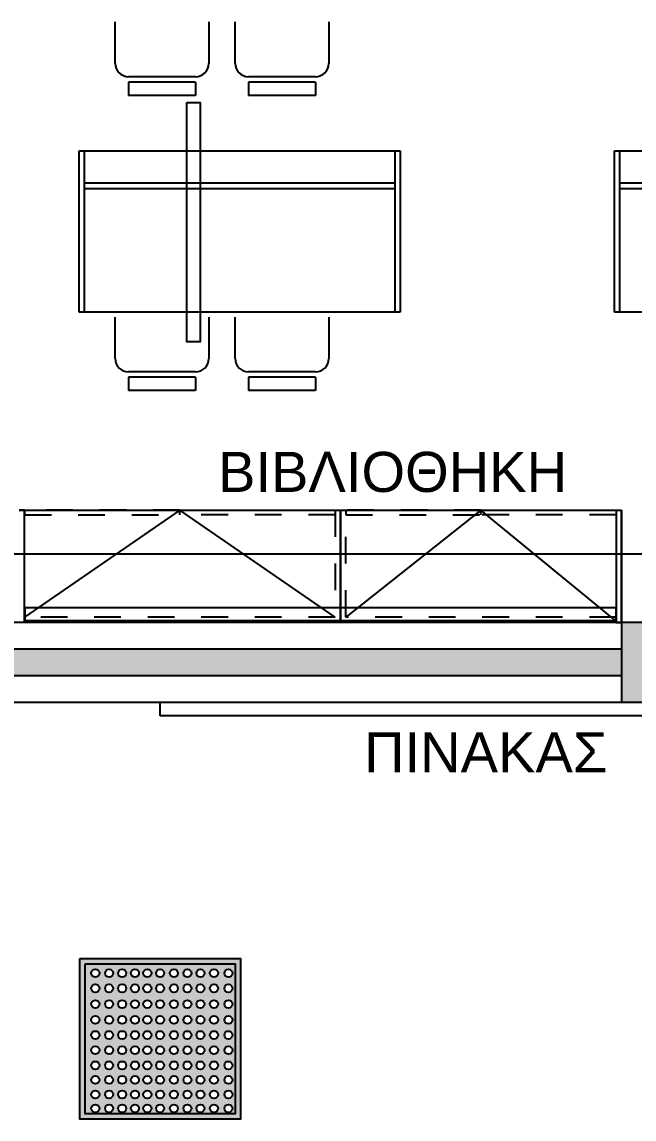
# Model space of a CAD drawing. Header units: metres. Extents: x -11 to 85, y -301 to 135.
# Drawn here: x 41.334 to 43.621, y -52.1 to -47.998 of the extents above; entities that cross this region are included whole.
import ezdxf

# ---------------------------------------------------------------- set-up
doc = ezdxf.new("R2010")
doc.units = ezdxf.units.M
doc.header["$LTSCALE"] = 0.036
doc.header["$PDMODE"] = 2
doc.linetypes.add('HIDDEN', pattern=[0.375, 0.25, -0.125])
for name, color, linetype in [('arxitek borofos', 252, 'Continuous'), ('DIMBLK', 252, 'Continuous'), ('HLEK_FL001_SYMBOLS', 230, 'Continuous')]:
    doc.layers.add(name, color=color, linetype=linetype)
doc.styles.get("Standard").update_dxf_attribs({"font": 'arial.ttf'})
doc.dimstyles.new('CADWDOT', dxfattribs={"dimscale": 0.1, "dimtxt": 1.8, "dimasz": 0.08, "dimexe": 2, "dimexo": 0, "dimgap": 0.09, "dimtad": 0, "dimrnd": 0.001, "dimzin": 0, "dimdsep": 46, "dimtxsty": 'Standard', "dimblk1": 'ARTDIM', "dimblk2": 'ARTDIM', "dimsah": 1, "dimcen": 0.09, "dimdle": 0.05, "dimse1": 1, "dimse2": 1, "dimadec": 0, "dimazin": 0, "dimtfac": 1, "dimtmove": 0, "dimatfit": 3, "dimldrblk": 'ARTDIM', "dimfxl": 2, "dimtvp": 0.9999, "dimtolj": 1, "dimtzin": 0, "dimarcsym": 0})

# ---------------------------------------------------------------- blocks, each defined once
blk = doc.blocks.new('ARTDIM')
at = {"layer": 'DIMBLK'}
for p, q in [((0, -24.9975), (0, 24.9975)), ((-24.9975, 0), (24.9975, 0))]:
    blk.add_line(p, q, dxfattribs=at)
blk.add_circle((0, 0), 8.25, dxfattribs=at)
blk = doc.blocks.new('*D913')
at = {"layer": 'arxitek borofos', "color": 0, "lineweight": -2}
blk.add_line((40.4317, -49.9867), (47.4657, -49.9867), dxfattribs=at)
at = {"layer": 'Defpoints', "color": 0, "transparency": 16777216}
for p in [(40.4237, -49.643), (47.4737, -49.643), (47.4737, -49.9867)]:
    blk.add_point(p, dxfattribs=at)
at = {"layer": 'arxitek borofos', "color": 0, "lineweight": -2, "xscale": 0.008, "yscale": 0.008, "zscale": 0.008, "rotation": 180}
blk.add_blockref('ARTDIM', (40.4237, -49.9867), dxfattribs=at)
at = {"layer": 'arxitek borofos', "color": 0, "lineweight": -2, "xscale": 0.008, "yscale": 0.008, "zscale": 0.008}
blk.add_blockref('ARTDIM', (47.4737, -49.9867), dxfattribs=at)
at = {"layer": 'arxitek borofos', "color": 0, "insert": (43.9487, -49.8067), "char_height": 0.18, "attachment_point": 5}
blk.add_mtext('\\A1;7.05', dxfattribs=at)
blk = doc.blocks.new('led 46W tetragono')
at = {"layer": 'HLEK_FL001_SYMBOLS'}
h = blk.add_hatch(color=256, dxfattribs=at)
h.dxf.hatch_style = 1
h.paths.add_polyline_path([(104.7283, -8.1225), (104.7283, -8.7225), (105.3283, -8.7225), (105.3283, -8.1225)])
h.paths.add_polyline_path([(105.3083, -8.1425), (105.3083, -8.7025), (104.7483, -8.7025), (104.7483, -8.1425)], flags=16)
h.paths.add_polyline_path([(104.9493, -8.1771, -1), (104.9193, -8.1771, -1)], flags=0)
h.paths.add_polyline_path([(104.9954, -8.1771, -1), (104.9654, -8.1771, -1)], flags=0)
h.paths.add_polyline_path([(104.9014, -8.1771, -1), (104.8714, -8.1771, -1)], flags=0)
h.paths.add_polyline_path([(105.0432, -8.1771, -1), (105.0133, -8.1771, -1)], flags=0)
h.paths.add_polyline_path([(104.9493, -8.2338, -1), (104.9193, -8.2338, -1)], flags=0)
h.paths.add_polyline_path([(104.9954, -8.2338, -1), (104.9654, -8.2338, -1)], flags=0)
h.paths.add_polyline_path([(104.9014, -8.2338, -1), (104.8714, -8.2338, -1)], flags=0)
h.paths.add_polyline_path([(104.8526, -8.1771, -1), (104.8227, -8.1771, -1)], flags=0)
h.paths.add_polyline_path([(105.0432, -8.2338, -1), (105.0133, -8.2338, -1)], flags=0)
h.paths.add_polyline_path([(105.0946, -8.1771, -1), (105.0647, -8.1771, -1)], flags=0)
h.paths.add_polyline_path([(104.8526, -8.2338, -1), (104.8227, -8.2338, -1)], flags=0)
h.paths.add_polyline_path([(105.0946, -8.2338, -1), (105.0647, -8.2338, -1)], flags=0)
h.paths.add_polyline_path([(104.9493, -8.2927, -1), (104.9193, -8.2927, -1)], flags=0)
h.paths.add_polyline_path([(104.9954, -8.2927, -1), (104.9654, -8.2927, -1)], flags=0)
h.paths.add_polyline_path([(104.8012, -8.1771, -1), (104.7713, -8.1771, -1)], flags=0)
h.paths.add_polyline_path([(104.9014, -8.2927, -1), (104.8714, -8.2927, -1)], flags=0)
h.paths.add_polyline_path([(105.0432, -8.2927, -1), (105.0133, -8.2927, -1)], flags=0)
h.paths.add_polyline_path([(105.1452, -8.1771, -1), (105.1152, -8.1771, -1)], flags=0)
h.paths.add_polyline_path([(104.8012, -8.2338, -1), (104.7713, -8.2338, -1)], flags=0)
h.paths.add_polyline_path([(104.8526, -8.2927, -1), (104.8227, -8.2927, -1)], flags=0)
h.paths.add_polyline_path([(105.1452, -8.2338, -1), (105.1152, -8.2338, -1)], flags=0)
h.paths.add_polyline_path([(105.0946, -8.2927, -1), (105.0647, -8.2927, -1)], flags=0)
h.paths.add_polyline_path([(104.9493, -8.3517, -1), (104.9193, -8.3517, -1)], flags=0)
h.paths.add_polyline_path([(104.9954, -8.3517, -1), (104.9654, -8.3517, -1)], flags=0)
h.paths.add_polyline_path([(105.1939, -8.1771, -1), (105.164, -8.1771, -1)], flags=0)
h.paths.add_polyline_path([(104.9014, -8.3517, -1), (104.8714, -8.3517, -1)], flags=0)
h.paths.add_polyline_path([(105.0432, -8.3517, -1), (105.0133, -8.3517, -1)], flags=0)
h.paths.add_polyline_path([(104.8012, -8.2927, -1), (104.7713, -8.2927, -1)], flags=0)
h.paths.add_polyline_path([(105.1452, -8.2927, -1), (105.1152, -8.2927, -1)], flags=0)
h.paths.add_polyline_path([(105.1939, -8.2338, -1), (105.164, -8.2338, -1)], flags=0)
h.paths.add_polyline_path([(104.8526, -8.3517, -1), (104.8227, -8.3517, -1)], flags=0)
h.paths.add_polyline_path([(105.0946, -8.3517, -1), (105.0647, -8.3517, -1)], flags=0)
h.paths.add_polyline_path([(105.1939, -8.2927, -1), (105.164, -8.2927, -1)], flags=0)
h.paths.add_polyline_path([(105.2445, -8.1771, -1), (105.2145, -8.1771, -1)], flags=0)
h.paths.add_polyline_path([(104.8012, -8.3517, -1), (104.7713, -8.3517, -1)], flags=0)
h.paths.add_polyline_path([(104.9493, -8.4083, -1), (104.9193, -8.4083, -1)], flags=0)
h.paths.add_polyline_path([(104.9954, -8.4083, -1), (104.9654, -8.4083, -1)], flags=0)
h.paths.add_polyline_path([(105.1452, -8.3517, -1), (105.1152, -8.3517, -1)], flags=0)
h.paths.add_polyline_path([(104.9014, -8.4083, -1), (104.8714, -8.4083, -1)], flags=0)
h.paths.add_polyline_path([(105.0432, -8.4083, -1), (105.0133, -8.4083, -1)], flags=0)
h.paths.add_polyline_path([(105.2445, -8.2338, -1), (105.2145, -8.2338, -1)], flags=0)
h.paths.add_polyline_path([(104.8526, -8.4083, -1), (104.8227, -8.4083, -1)], flags=0)
h.paths.add_polyline_path([(105.0946, -8.4083, -1), (105.0647, -8.4083, -1)], flags=0)
h.paths.add_polyline_path([(105.1939, -8.3517, -1), (105.164, -8.3517, -1)], flags=0)
h.paths.add_polyline_path([(105.2445, -8.2927, -1), (105.2145, -8.2927, -1)], flags=0)
h.paths.add_polyline_path([(104.8012, -8.4083, -1), (104.7713, -8.4083, -1)], flags=0)
h.paths.add_polyline_path([(105.1452, -8.4083, -1), (105.1152, -8.4083, -1)], flags=0)
h.paths.add_polyline_path([(105.2985, -8.1771, -1), (105.2686, -8.1771, -1)], flags=0)
h.paths.add_polyline_path([(104.9493, -8.465, -1), (104.9193, -8.465, -1)], flags=0)
h.paths.add_polyline_path([(104.9954, -8.465, -1), (104.9654, -8.465, -1)], flags=0)
h.paths.add_polyline_path([(104.9014, -8.465, -1), (104.8714, -8.465, -1)], flags=0)
h.paths.add_polyline_path([(105.0432, -8.465, -1), (105.0133, -8.465, -1)], flags=0)
h.paths.add_polyline_path([(105.2985, -8.2338, -1), (105.2686, -8.2338, -1)], flags=0)
h.paths.add_polyline_path([(105.2445, -8.3517, -1), (105.2145, -8.3517, -1)], flags=0)
h.paths.add_polyline_path([(104.8526, -8.465, -1), (104.8227, -8.465, -1)], flags=0)
h.paths.add_polyline_path([(105.1939, -8.4083, -1), (105.164, -8.4083, -1)], flags=0)
h.paths.add_polyline_path([(105.0946, -8.465, -1), (105.0647, -8.465, -1)], flags=0)
h.paths.add_polyline_path([(105.2985, -8.2927, -1), (105.2686, -8.2927, -1)], flags=0)
h.paths.add_polyline_path([(104.8012, -8.465, -1), (104.7713, -8.465, -1)], flags=0)
h.paths.add_polyline_path([(105.1452, -8.465, -1), (105.1152, -8.465, -1)], flags=0)
h.paths.add_polyline_path([(105.2445, -8.4083, -1), (105.2145, -8.4083, -1)], flags=0)
h.paths.add_polyline_path([(104.9493, -8.5217, -1), (104.9193, -8.5217, -1)], flags=0)
h.paths.add_polyline_path([(104.9954, -8.5217, -1), (104.9654, -8.5217, -1)], flags=0)
h.paths.add_polyline_path([(105.2985, -8.3517, -1), (105.2686, -8.3517, -1)], flags=0)
h.paths.add_polyline_path([(104.9014, -8.5217, -1), (104.8714, -8.5217, -1)], flags=0)
h.paths.add_polyline_path([(105.0432, -8.5217, -1), (105.0133, -8.5217, -1)], flags=0)
h.paths.add_polyline_path([(105.1939, -8.465, -1), (105.164, -8.465, -1)], flags=0)
h.paths.add_polyline_path([(104.8526, -8.5217, -1), (104.8227, -8.5217, -1)], flags=0)
h.paths.add_polyline_path([(105.0946, -8.5217, -1), (105.0647, -8.5217, -1)], flags=0)
h.paths.add_polyline_path([(104.8012, -8.5217, -1), (104.7713, -8.5217, -1)], flags=0)
h.paths.add_polyline_path([(105.1452, -8.5217, -1), (105.1152, -8.5217, -1)], flags=0)
h.paths.add_polyline_path([(105.2985, -8.4083, -1), (105.2686, -8.4083, -1)], flags=0)
h.paths.add_polyline_path([(105.2445, -8.465, -1), (105.2145, -8.465, -1)], flags=0)
h.paths.add_polyline_path([(104.9493, -8.5761, -1), (104.9193, -8.5761, -1)], flags=0)
h.paths.add_polyline_path([(104.9954, -8.5761, -1), (104.9654, -8.5761, -1)], flags=0)
h.paths.add_polyline_path([(105.1939, -8.5217, -1), (105.164, -8.5217, -1)], flags=0)
h.paths.add_polyline_path([(104.9014, -8.5761, -1), (104.8714, -8.5761, -1)], flags=0)
h.paths.add_polyline_path([(105.0432, -8.5761, -1), (105.0133, -8.5761, -1)], flags=0)
h.paths.add_polyline_path([(104.8526, -8.5761, -1), (104.8227, -8.5761, -1)], flags=0)
h.paths.add_polyline_path([(105.0946, -8.5761, -1), (105.0647, -8.5761, -1)], flags=0)
h.paths.add_polyline_path([(105.2985, -8.465, -1), (105.2686, -8.465, -1)], flags=0)
h.paths.add_polyline_path([(104.8012, -8.5761, -1), (104.7713, -8.5761, -1)], flags=0)
h.paths.add_polyline_path([(105.2445, -8.5217, -1), (105.2145, -8.5217, -1)], flags=0)
h.paths.add_polyline_path([(105.1452, -8.5761, -1), (105.1152, -8.5761, -1)], flags=0)
h.paths.add_polyline_path([(105.1939, -8.5761, -1), (105.164, -8.5761, -1)], flags=0)
h.paths.add_polyline_path([(104.9493, -8.6305, -1), (104.9193, -8.6305, -1)], flags=0)
h.paths.add_polyline_path([(104.9954, -8.6305, -1), (104.9654, -8.6305, -1)], flags=0)
h.paths.add_polyline_path([(104.9014, -8.6305, -1), (104.8714, -8.6305, -1)], flags=0)
h.paths.add_polyline_path([(105.0432, -8.6305, -1), (105.0133, -8.6305, -1)], flags=0)
h.paths.add_polyline_path([(105.2985, -8.5217, -1), (105.2686, -8.5217, -1)], flags=0)
h.paths.add_polyline_path([(104.8526, -8.6305, -1), (104.8227, -8.6305, -1)], flags=0)
h.paths.add_polyline_path([(105.0946, -8.6305, -1), (105.0647, -8.6305, -1)], flags=0)
h.paths.add_polyline_path([(105.2445, -8.5761, -1), (105.2145, -8.5761, -1)], flags=0)
h.paths.add_polyline_path([(104.8012, -8.6305, -1), (104.7713, -8.6305, -1)], flags=0)
h.paths.add_polyline_path([(105.1452, -8.6305, -1), (105.1152, -8.6305, -1)], flags=0)
h.paths.add_polyline_path([(105.1939, -8.6305, -1), (105.164, -8.6305, -1)], flags=0)
h.paths.add_polyline_path([(104.9493, -8.6826, -1), (104.9193, -8.6826, -1)], flags=0)
h.paths.add_polyline_path([(104.9954, -8.6826, -1), (104.9654, -8.6826, -1)], flags=0)
h.paths.add_polyline_path([(105.2985, -8.5761, -1), (105.2686, -8.5761, -1)], flags=0)
h.paths.add_polyline_path([(104.9014, -8.6826, -1), (104.8714, -8.6826, -1)], flags=0)
h.paths.add_polyline_path([(105.0432, -8.6826, -1), (105.0133, -8.6826, -1)], flags=0)
h.paths.add_polyline_path([(104.8526, -8.6826, -1), (104.8227, -8.6826, -1)], flags=0)
h.paths.add_polyline_path([(105.0946, -8.6826, -1), (105.0647, -8.6826, -1)], flags=0)
h.paths.add_polyline_path([(105.2445, -8.6305, -1), (105.2145, -8.6305, -1)], flags=0)
h.paths.add_polyline_path([(104.8012, -8.6826, -1), (104.7713, -8.6826, -1)], flags=0)
h.paths.add_polyline_path([(105.1452, -8.6826, -1), (105.1152, -8.6826, -1)], flags=0)
h.paths.add_polyline_path([(105.1939, -8.6826, -1), (105.164, -8.6826, -1)], flags=0)
h.paths.add_polyline_path([(105.2985, -8.6305, -1), (105.2686, -8.6305, -1)], flags=0)
h.paths.add_polyline_path([(105.2445, -8.6826, -1), (105.2145, -8.6826, -1)], flags=0)
h.paths.add_polyline_path([(105.2985, -8.6826, -1), (105.2686, -8.6826, -1)], flags=0)
h = blk.add_hatch(color=181, dxfattribs=at)
h.dxf.hatch_style = 1
h.paths.add_polyline_path([(104.7483, -8.1425), (104.7483, -8.7025), (105.3083, -8.7025), (105.3083, -8.1425)])
h.paths.add_polyline_path([(104.9954, -8.3517, -1), (104.9654, -8.3517, -1)], flags=16)
h.paths.add_polyline_path([(105.0432, -8.3517, -1), (105.0133, -8.3517, -1)], flags=16)
h.paths.add_polyline_path([(104.9654, -8.2927, -1), (104.9954, -8.2927, -1)], flags=16)
h.paths.add_polyline_path([(105.0133, -8.2927, -1), (105.0432, -8.2927, -1)], flags=16)
h.paths.add_polyline_path([(104.9493, -8.3517, -1), (104.9193, -8.3517, -1)], flags=16)
h.paths.add_polyline_path([(104.9193, -8.2927, -1), (104.9493, -8.2927, -1)], flags=16)
h.paths.add_polyline_path([(105.0946, -8.3517, -1), (105.0647, -8.3517, -1)], flags=16)
h.paths.add_polyline_path([(105.0647, -8.2927, -1), (105.0946, -8.2927, -1)], flags=16)
h.paths.add_polyline_path([(104.9954, -8.4083, -1), (104.9654, -8.4083, -1)], flags=16)
h.paths.add_polyline_path([(105.0432, -8.4083, -1), (105.0133, -8.4083, -1)], flags=16)
h.paths.add_polyline_path([(104.9654, -8.2338, -1), (104.9954, -8.2338, -1)], flags=16)
h.paths.add_polyline_path([(105.0133, -8.2338, -1), (105.0432, -8.2338, -1)], flags=16)
h.paths.add_polyline_path([(104.9493, -8.4083, -1), (104.9193, -8.4083, -1)], flags=16)
h.paths.add_polyline_path([(105.0946, -8.4083, -1), (105.0647, -8.4083, -1)], flags=16)
h.paths.add_polyline_path([(104.9193, -8.2338, -1), (104.9493, -8.2338, -1)], flags=16)
h.paths.add_polyline_path([(105.0647, -8.2338, -1), (105.0946, -8.2338, -1)], flags=16)
h.paths.add_polyline_path([(104.9014, -8.3517, -1), (104.8714, -8.3517, -1)], flags=16)
h.paths.add_polyline_path([(104.8714, -8.2927, -1), (104.9014, -8.2927, -1)], flags=16)
h.paths.add_polyline_path([(105.1452, -8.3517, -1), (105.1152, -8.3517, -1)], flags=16)
h.paths.add_polyline_path([(105.1152, -8.2927, -1), (105.1452, -8.2927, -1)], flags=16)
h.paths.add_polyline_path([(104.9954, -8.465, -1), (104.9654, -8.465, -1)], flags=16)
h.paths.add_polyline_path([(105.0432, -8.465, -1), (105.0133, -8.465, -1)], flags=16)
h.paths.add_polyline_path([(104.9014, -8.4083, -1), (104.8714, -8.4083, -1)], flags=16)
h.paths.add_polyline_path([(104.8714, -8.2338, -1), (104.9014, -8.2338, -1)], flags=16)
h.paths.add_polyline_path([(104.9654, -8.1771, -1), (104.9954, -8.1771, -1)], flags=16)
h.paths.add_polyline_path([(105.0133, -8.1771, -1), (105.0432, -8.1771, -1)], flags=16)
h.paths.add_polyline_path([(105.1452, -8.4083, -1), (105.1152, -8.4083, -1)], flags=16)
h.paths.add_polyline_path([(104.9493, -8.465, -1), (104.9193, -8.465, -1)], flags=16)
h.paths.add_polyline_path([(105.1152, -8.2338, -1), (105.1452, -8.2338, -1)], flags=16)
h.paths.add_polyline_path([(105.0946, -8.465, -1), (105.0647, -8.465, -1)], flags=16)
h.paths.add_polyline_path([(104.9193, -8.1771, -1), (104.9493, -8.1771, -1)], flags=16)
h.paths.add_polyline_path([(105.0647, -8.1771, -1), (105.0946, -8.1771, -1)], flags=16)
h.paths.add_polyline_path([(104.8526, -8.3517, -1), (104.8227, -8.3517, -1)], flags=16)
h.paths.add_polyline_path([(104.8227, -8.2927, -1), (104.8526, -8.2927, -1)], flags=16)
h.paths.add_polyline_path([(105.1939, -8.3517, -1), (105.164, -8.3517, -1)], flags=16)
h.paths.add_polyline_path([(105.164, -8.2927, -1), (105.1939, -8.2927, -1)], flags=16)
h.paths.add_polyline_path([(104.9014, -8.465, -1), (104.8714, -8.465, -1)], flags=16)
h.paths.add_polyline_path([(104.8526, -8.4083, -1), (104.8227, -8.4083, -1)], flags=16)
h.paths.add_polyline_path([(105.1452, -8.465, -1), (105.1152, -8.465, -1)], flags=16)
h.paths.add_polyline_path([(104.8714, -8.1771, -1), (104.9014, -8.1771, -1)], flags=16)
h.paths.add_polyline_path([(104.8227, -8.2338, -1), (104.8526, -8.2338, -1)], flags=16)
h.paths.add_polyline_path([(105.1939, -8.4083, -1), (105.164, -8.4083, -1)], flags=16)
h.paths.add_polyline_path([(105.1152, -8.1771, -1), (105.1452, -8.1771, -1)], flags=16)
h.paths.add_polyline_path([(104.9954, -8.5217, -1), (104.9654, -8.5217, -1)], flags=16)
h.paths.add_polyline_path([(105.0432, -8.5217, -1), (105.0133, -8.5217, -1)], flags=16)
h.paths.add_polyline_path([(105.164, -8.2338, -1), (105.1939, -8.2338, -1)], flags=16)
h.paths.add_polyline_path([(104.9493, -8.5217, -1), (104.9193, -8.5217, -1)], flags=16)
h.paths.add_polyline_path([(105.0946, -8.5217, -1), (105.0647, -8.5217, -1)], flags=16)
h.paths.add_polyline_path([(104.8526, -8.465, -1), (104.8227, -8.465, -1)], flags=16)
h.paths.add_polyline_path([(104.8012, -8.3517, -1), (104.7713, -8.3517, -1)], flags=16)
h.paths.add_polyline_path([(104.7713, -8.2927, -1), (104.8012, -8.2927, -1)], flags=16)
h.paths.add_polyline_path([(104.8227, -8.1771, -1), (104.8526, -8.1771, -1)], flags=16)
h.paths.add_polyline_path([(105.1939, -8.465, -1), (105.164, -8.465, -1)], flags=16)
h.paths.add_polyline_path([(105.2445, -8.3517, -1), (105.2145, -8.3517, -1)], flags=16)
h.paths.add_polyline_path([(104.9014, -8.5217, -1), (104.8714, -8.5217, -1)], flags=16)
h.paths.add_polyline_path([(105.2145, -8.2927, -1), (105.2445, -8.2927, -1)], flags=16)
h.paths.add_polyline_path([(105.164, -8.1771, -1), (105.1939, -8.1771, -1)], flags=16)
h.paths.add_polyline_path([(104.8012, -8.4083, -1), (104.7713, -8.4083, -1)], flags=16)
h.paths.add_polyline_path([(105.1452, -8.5217, -1), (105.1152, -8.5217, -1)], flags=16)
h.paths.add_polyline_path([(104.7713, -8.2338, -1), (104.8012, -8.2338, -1)], flags=16)
h.paths.add_polyline_path([(105.2445, -8.4083, -1), (105.2145, -8.4083, -1)], flags=16)
h.paths.add_polyline_path([(105.2145, -8.2338, -1), (105.2445, -8.2338, -1)], flags=16)
h.paths.add_polyline_path([(104.9954, -8.5761, -1), (104.9654, -8.5761, -1)], flags=16)
h.paths.add_polyline_path([(105.0432, -8.5761, -1), (105.0133, -8.5761, -1)], flags=16)
h.paths.add_polyline_path([(104.8526, -8.5217, -1), (104.8227, -8.5217, -1)], flags=16)
h.paths.add_polyline_path([(104.8012, -8.465, -1), (104.7713, -8.465, -1)], flags=16)
h.paths.add_polyline_path([(104.9493, -8.5761, -1), (104.9193, -8.5761, -1)], flags=16)
h.paths.add_polyline_path([(105.0946, -8.5761, -1), (105.0647, -8.5761, -1)], flags=16)
h.paths.add_polyline_path([(105.1939, -8.5217, -1), (105.164, -8.5217, -1)], flags=16)
h.paths.add_polyline_path([(104.7713, -8.1771, -1), (104.8012, -8.1771, -1)], flags=16)
h.paths.add_polyline_path([(105.2445, -8.465, -1), (105.2145, -8.465, -1)], flags=16)
h.paths.add_polyline_path([(105.2145, -8.1771, -1), (105.2445, -8.1771, -1)], flags=16)
h.paths.add_polyline_path([(104.9014, -8.5761, -1), (104.8714, -8.5761, -1)], flags=16)
h.paths.add_polyline_path([(105.1452, -8.5761, -1), (105.1152, -8.5761, -1)], flags=16)
h.paths.add_polyline_path([(105.2985, -8.3517, -1), (105.2686, -8.3517, -1)], flags=16)
h.paths.add_polyline_path([(105.2686, -8.2927, -1), (105.2985, -8.2927, -1)], flags=16)
h.paths.add_polyline_path([(105.2985, -8.4083, -1), (105.2686, -8.4083, -1)], flags=16)
h.paths.add_polyline_path([(104.8012, -8.5217, -1), (104.7713, -8.5217, -1)], flags=16)
h.paths.add_polyline_path([(105.2686, -8.2338, -1), (105.2985, -8.2338, -1)], flags=16)
h.paths.add_polyline_path([(105.2445, -8.5217, -1), (105.2145, -8.5217, -1)], flags=16)
h.paths.add_polyline_path([(104.8526, -8.5761, -1), (104.8227, -8.5761, -1)], flags=16)
h.paths.add_polyline_path([(104.9954, -8.6305, -1), (104.9654, -8.6305, -1)], flags=16)
h.paths.add_polyline_path([(105.1939, -8.5761, -1), (105.164, -8.5761, -1)], flags=16)
h.paths.add_polyline_path([(105.0432, -8.6305, -1), (105.0133, -8.6305, -1)], flags=16)
h.paths.add_polyline_path([(104.9493, -8.6305, -1), (104.9193, -8.6305, -1)], flags=16)
h.paths.add_polyline_path([(105.2985, -8.465, -1), (105.2686, -8.465, -1)], flags=16)
h.paths.add_polyline_path([(105.0946, -8.6305, -1), (105.0647, -8.6305, -1)], flags=16)
h.paths.add_polyline_path([(105.2686, -8.1771, -1), (105.2985, -8.1771, -1)], flags=16)
h.paths.add_polyline_path([(104.9014, -8.6305, -1), (104.8714, -8.6305, -1)], flags=16)
h.paths.add_polyline_path([(105.1452, -8.6305, -1), (105.1152, -8.6305, -1)], flags=16)
h.paths.add_polyline_path([(104.8012, -8.5761, -1), (104.7713, -8.5761, -1)], flags=16)
h.paths.add_polyline_path([(105.2445, -8.5761, -1), (105.2145, -8.5761, -1)], flags=16)
h.paths.add_polyline_path([(105.2985, -8.5217, -1), (105.2686, -8.5217, -1)], flags=16)
h.paths.add_polyline_path([(104.8526, -8.6305, -1), (104.8227, -8.6305, -1)], flags=16)
h.paths.add_polyline_path([(105.1939, -8.6305, -1), (105.164, -8.6305, -1)], flags=16)
h.paths.add_polyline_path([(104.9954, -8.6826, -1), (104.9654, -8.6826, -1)], flags=16)
h.paths.add_polyline_path([(105.0432, -8.6826, -1), (105.0133, -8.6826, -1)], flags=16)
h.paths.add_polyline_path([(104.9493, -8.6826, -1), (104.9193, -8.6826, -1)], flags=16)
h.paths.add_polyline_path([(105.0946, -8.6826, -1), (105.0647, -8.6826, -1)], flags=16)
h.paths.add_polyline_path([(104.8012, -8.6305, -1), (104.7713, -8.6305, -1)], flags=16)
h.paths.add_polyline_path([(104.9014, -8.6826, -1), (104.8714, -8.6826, -1)], flags=16)
h.paths.add_polyline_path([(105.2985, -8.5761, -1), (105.2686, -8.5761, -1)], flags=16)
h.paths.add_polyline_path([(105.1452, -8.6826, -1), (105.1152, -8.6826, -1)], flags=16)
h.paths.add_polyline_path([(105.2445, -8.6305, -1), (105.2145, -8.6305, -1)], flags=16)
h.paths.add_polyline_path([(104.8526, -8.6826, -1), (104.8227, -8.6826, -1)], flags=16)
h.paths.add_polyline_path([(105.1939, -8.6826, -1), (105.164, -8.6826, -1)], flags=16)
h.paths.add_polyline_path([(105.2985, -8.6305, -1), (105.2686, -8.6305, -1)], flags=16)
h.paths.add_polyline_path([(104.8012, -8.6826, -1), (104.7713, -8.6826, -1)], flags=16)
h.paths.add_polyline_path([(105.2445, -8.6826, -1), (105.2145, -8.6826, -1)], flags=16)
h.paths.add_polyline_path([(105.2985, -8.6826, -1), (105.2686, -8.6826, -1)], flags=16)
for points in [[(104.7283, -8.1225), (105.3283, -8.1225), (105.3283, -8.7225), (104.7283, -8.7225)], [(104.7483, -8.1425), (105.3083, -8.1425), (105.3083, -8.7025), (104.7483, -8.7025)]]:
    blk.add_lwpolyline(points, close=True, dxfattribs=at)
for centre in [(104.7862, -8.1771), (104.8377, -8.1771), (104.8864, -8.1771), (104.9343, -8.1771), (104.9804, -8.1771), (105.0282, -8.1771), (105.0797, -8.1771), (105.1302, -8.1771), (105.1789, -8.1771), (105.2295, -8.1771), (105.2835, -8.1771), (104.7862, -8.2338), (104.8377, -8.2338), (104.8864, -8.2338), (104.9343, -8.2338), (104.9804, -8.2338), (105.0282, -8.2338), (105.0797, -8.2338), (105.1302, -8.2338), (105.1789, -8.2338), (105.2295, -8.2338), (105.2835, -8.2338), (104.7862, -8.2927), (104.8377, -8.2927), (104.8864, -8.2927), (104.9343, -8.2927), (104.9804, -8.2927), (105.0282, -8.2927), (105.0797, -8.2927), (105.1302, -8.2927), (105.1789, -8.2927), (105.2295, -8.2927), (105.2835, -8.2927), (104.7862, -8.3517), (104.8377, -8.3517), (104.8864, -8.3517), (104.9343, -8.3517), (104.9804, -8.3517), (105.0282, -8.3517), (105.0797, -8.3517), (105.1302, -8.3517), (105.1789, -8.3517), (105.2295, -8.3517), (105.2835, -8.3517), (104.7862, -8.4083), (104.8377, -8.4083), (104.8864, -8.4083), (104.9343, -8.4083), (104.9804, -8.4083), (105.0282, -8.4083), (105.0797, -8.4083), (105.1302, -8.4083), (105.1789, -8.4083), (105.2295, -8.4083), (105.2835, -8.4083), (104.7862, -8.465), (104.8377, -8.465), (104.8864, -8.465), (104.9343, -8.465), (104.9804, -8.465), (105.0282, -8.465), (105.0797, -8.465), (105.1302, -8.465), (105.1789, -8.465), (105.2295, -8.465), (105.2835, -8.465), (104.7862, -8.5217), (104.8377, -8.5217), (104.8864, -8.5217), (104.9343, -8.5217), (104.9804, -8.5217), (105.0282, -8.5217), (105.0797, -8.5217), (105.1302, -8.5217), (105.1789, -8.5217), (105.2295, -8.5217), (105.2835, -8.5217), (104.7862, -8.5761), (104.8377, -8.5761), (104.8864, -8.5761), (104.9343, -8.5761), (104.9804, -8.5761), (105.0282, -8.5761), (105.0797, -8.5761), (105.1302, -8.5761), (105.1789, -8.5761), (105.2295, -8.5761), (105.2835, -8.5761), (104.7862, -8.6305), (104.8377, -8.6305), (104.8864, -8.6305), (104.9343, -8.6305), (104.9804, -8.6305), (105.0282, -8.6305), (105.0797, -8.6305), (105.1302, -8.6305), (105.1789, -8.6305), (105.2295, -8.6305), (105.2835, -8.6305), (104.7862, -8.6826), (104.8377, -8.6826), (104.8864, -8.6826), (104.9343, -8.6826), (104.9804, -8.6826), (105.0282, -8.6826), (105.0797, -8.6826), (105.1302, -8.6826), (105.1789, -8.6826), (105.2295, -8.6826), (105.2835, -8.6826)]:
    blk.add_circle(centre, 0.015, dxfattribs=at)

msp = doc.modelspace()

# ---------------------------------------------------------------- hatches: boundary and pattern name
at = {"layer": 'arxitek borofos'}
for points in [[(47.4737, -50.543), (47.4737, -51.293), (47.7737, -51.293), (47.7737, -49.493), (47.4737, -49.493), (47.4737, -50.243), (43.5737, -50.243), (43.5737, -50.543)], [(43.5737, -50.343), (40.4237, -50.343), (40.4237, -50.443), (43.5737, -50.443)]]:
    msp.add_hatch(color=256, dxfattribs=at).paths.add_polyline_path(points)

# ---------------------------------------------------------------- linework, layer by layer
for p, q in [((41.682, -48.153), (41.682, -47.9983)), ((42.032, -47.9983), (42.032, -48.153)), ((42.1301, -48.153), (42.1301, -47.9983)), ((42.4801, -47.9983), (42.4801, -48.153)), ((41.982, -48.203), (41.732, -48.203)), ((41.732, -48.223), (41.732, -48.273)), ((41.982, -48.223), (41.732, -48.223)), ((41.982, -48.223), (41.982, -48.273)), ((42.4301, -48.203), (42.1801, -48.203)), ((42.1801, -48.223), (42.1801, -48.273)), ((42.4301, -48.223), (42.1801, -48.223)), ((42.4301, -48.223), (42.4301, -48.273)), ((41.982, -48.273), (41.732, -48.273)), ((42.4301, -48.273), (42.1801, -48.273)), ((41.5472, -49.0834), (41.5472, -48.4802)), ((41.5472, -48.4802), (42.7472, -48.4802)), ((41.5672, -49.0834), (41.5672, -48.4802)), ((42.7272, -48.4802), (42.7272, -49.0834)), ((42.7472, -48.4802), (42.7472, -49.0834)), ((42.7472, -48.4802), (42.7472, -49.0834)), ((43.5472, -49.0834), (43.5472, -48.4802)), ((43.5472, -48.4802), (44.7472, -48.4802)), ((43.5672, -49.0834), (43.5672, -48.4802)), ((42.7272, -48.6008), (41.5672, -48.6008)), ((44.7272, -48.6008), (43.5672, -48.6008)), ((42.7272, -48.6223), (41.5672, -48.6223)), ((44.7272, -48.6223), (43.5672, -48.6223)), ((42.7472, -49.0834), (41.5472, -49.0834)), ((44.7472, -49.0834), (43.5472, -49.0834)), ((41.682, -49.2567), (41.682, -49.102)), ((42.032, -49.102), (42.032, -49.2567)), ((42.1301, -49.2567), (42.1301, -49.102)), ((42.4801, -49.102), (42.4801, -49.2567)), ((41.982, -49.3067), (41.732, -49.3067)), ((41.732, -49.3267), (41.732, -49.3767)), ((41.982, -49.3267), (41.732, -49.3267)), ((41.982, -49.3267), (41.982, -49.3767)), ((42.4301, -49.3067), (42.1801, -49.3067)), ((42.1801, -49.3267), (42.1801, -49.3767)), ((42.4301, -49.3267), (42.1801, -49.3267)), ((42.4301, -49.3267), (42.4301, -49.3767)), ((41.982, -49.3767), (41.732, -49.3767)), ((42.4301, -49.3767), (42.1801, -49.3767)), ((41.3237, -49.823), (42.5237, -49.823)), ((41.3437, -49.823), (41.3237, -49.823)), ((41.9237, -49.823), (41.3437, -50.223)), ((41.3437, -50.243), (41.3437, -49.823)), ((42.5037, -50.223), (41.9237, -49.823)), ((42.5237, -49.823), (42.5237, -50.243)), ((42.5237, -49.823), (42.5237, -50.243)), ((42.5237, -50.243), (42.5237, -49.823)), ((42.5237, -50.243), (42.5237, -49.823)), ((42.5237, -49.823), (43.5737, -49.823)), ((43.0487, -49.823), (42.5437, -50.223)), ((43.5521, -50.2371, 0.7), (43.0487, -49.823)), ((43.5537, -49.823), (43.5537, -50.243)), ((43.5737, -50.243), (43.5737, -49.823)), ((43.5737, -49.823), (43.5737, -50.243)), ((43.5737, -49.823), (43.5737, -50.243)), ((43.5737, -50.243), (43.5737, -49.823)), ((41.3458, -50.1871, 0.7), (43.5521, -50.1871, 0.7)), ((41.3458, -50.2371, 0.7), (41.3458, -50.1871, 0.7)), ((43.5521, -50.1871, 0.7), (43.5521, -50.2371, 0.7)), ((43.5737, -50.243), (40.4237, -50.243)), ((43.5521, -50.2371, 0.7), (41.3458, -50.2371, 0.7)), ((43.5537, -50.243), (43.5737, -50.243)), ((43.5737, -50.243), (43.5737, -50.543)), ((47.4737, -50.243), (43.5737, -50.243)), ((43.5737, -50.343), (40.4237, -50.343)), ((43.5737, -50.443), (40.4237, -50.443)), ((43.5737, -50.543), (40.4237, -50.543)), ((41.8502, -50.593), (41.8502, -50.543)), ((47.4737, -50.543), (43.5737, -50.543)), ((44.3502, -50.593), (41.8502, -50.593))]:
    msp.add_line(p, q, dxfattribs=at)
at = {"layer": 'arxitek borofos', "linetype": 'HIDDEN'}
for p, q in [((41.3437, -50.223), (41.3437, -49.823)), ((41.9237, -49.823), (41.3437, -49.823)), ((41.3437, -49.823), (41.3437, -49.8408)), ((41.9237, -49.8408), (41.9237, -49.823)), ((41.9237, -49.8408), (41.9237, -49.823)), ((41.9237, -49.823), (42.5037, -49.823)), ((42.5037, -49.823), (42.5037, -50.223)), ((42.5037, -49.823), (42.5037, -49.8408)), ((43.0487, -49.823), (42.5437, -49.823)), ((42.5437, -49.823), (42.5437, -49.8408)), ((42.5437, -50.223), (42.5437, -49.823)), ((43.0487, -49.8408), (43.0487, -49.823)), ((43.0487, -49.823), (43.5537, -49.823)), ((43.0487, -49.8408), (43.0487, -49.823)), ((43.5537, -49.823), (43.5537, -50.223)), ((41.3437, -49.8408), (41.9237, -49.8408)), ((42.5037, -49.8408), (41.9237, -49.8408)), ((42.5437, -49.8408), (43.0487, -49.8408)), ((43.5537, -49.8408), (43.0487, -49.8408)), ((42.5037, -50.223), (41.3437, -50.223)), ((43.5537, -50.223), (42.5437, -50.223))]:
    msp.add_line(p, q, dxfattribs=at)
at = {"layer": 'arxitek borofos'}
for centre, start, end in [((41.732, -48.153), 180, 270), ((41.982, -48.153), 270, 0), ((42.1801, -48.153), 180, 270), ((42.4301, -48.153), 270, 0), ((41.732, -49.2567), 180, 270), ((41.982, -49.2567), 270, 0), ((42.1801, -49.2567), 180, 270), ((42.4301, -49.2567), 270, 0)]:
    msp.add_arc(centre, 0.05, start, end, dxfattribs=at)
at = {"layer": 'HLEK_FL001_SYMBOLS'}
msp.add_lwpolyline([(41.95, -48.3), (42, -48.3), (42, -49.1944), (41.95, -49.1944)], close=True, dxfattribs=at)

# ---------------------------------------------------------------- block references
msp.add_blockref('led 46W tetragono', (-63.1783, -43.3775), dxfattribs=at)

# ---------------------------------------------------------------- texts
at = {"layer": 'arxitek borofos', "linetype": 'Continuous'}
for s, p in [('ΒΙΒΛΙΟΘΗΚΗ', (42.0663, -49.7555)), ('ΠΙΝΑΚΑΣ', (42.6119, -50.8041))]:
    msp.add_text(s, height=0.15, dxfattribs=at).set_placement(p)

# ---------------------------------------------------------------- dimensions: what is measured, and where the dimension line sits
at = {"layer": 'arxitek borofos'}
dim = msp.add_linear_dim(base=(47.4737, -49.9867), p1=(40.4237, -49.643), p2=(47.4737, -49.643), dimstyle='CADWDOT', dxfattribs=at)
dim.commit()
dim.dimension.update_dxf_attribs({"geometry": '*D913', "text_midpoint": (43.9487, -49.8067)})

doc.saveas('drawing.dxf')
